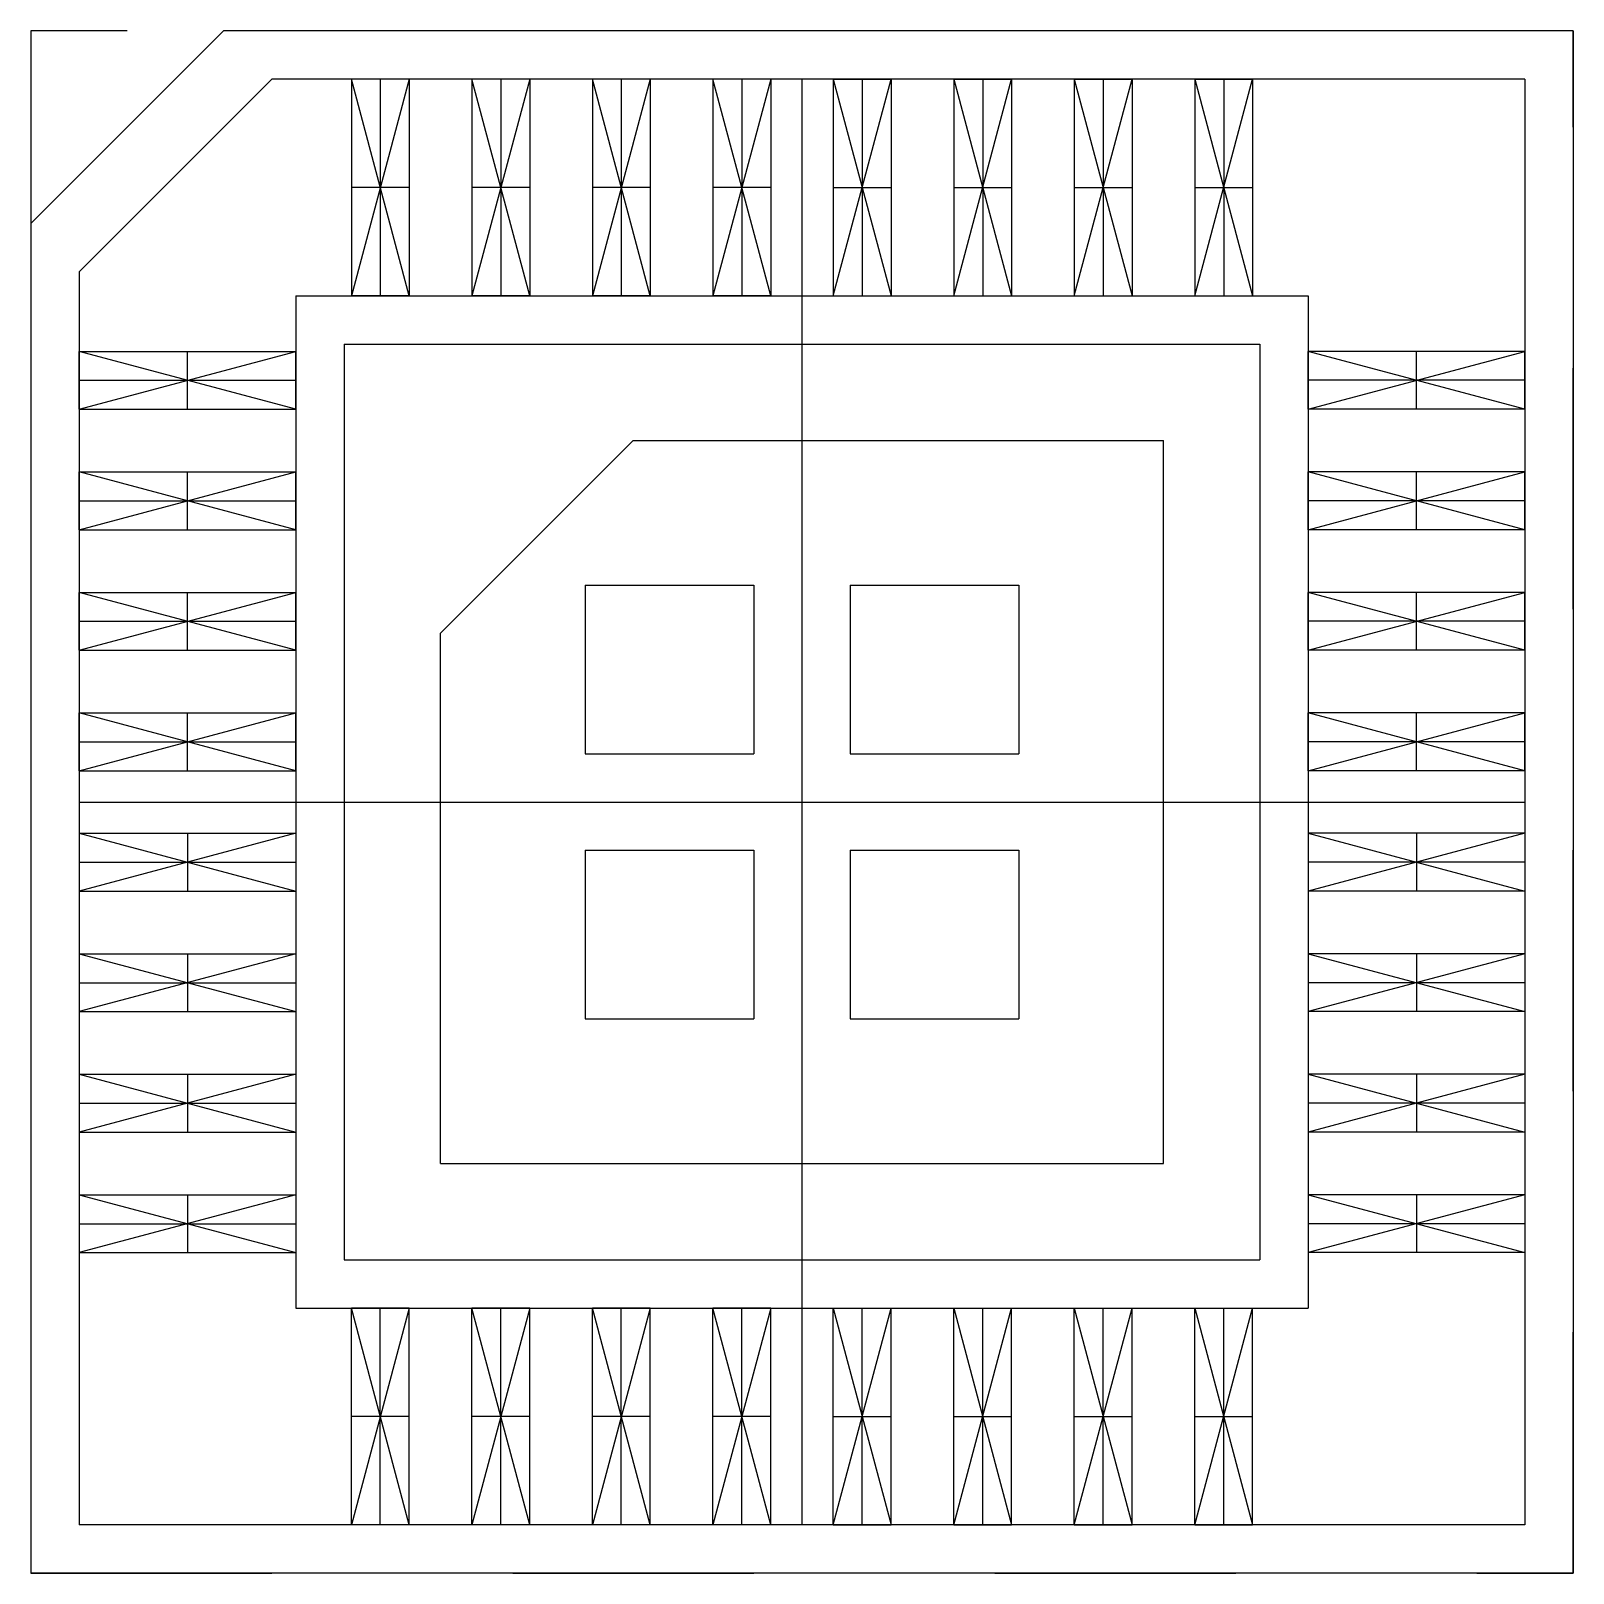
# Model space of a CAD drawing. Extents: x -3.2 to 3.2, y -3.2 to 3.2.
import ezdxf

# ---------------------------------------------------------------- set-up
doc = ezdxf.new("R2010")
doc.units = 0
doc.linetypes.add('点画线', pattern=[18, 12, -2, 2, -2])
doc.linetypes.add('虚线', pattern=[2, 1, -1])
for name, color, linetype in [('中心线层', 1, '点画线'), ('粗实线层', 7, 'CONTINUOUS'), ('细实线层', 7, 'CONTINUOUS'), ('虚线层', 6, '虚线')]:
    doc.layers.add(name, color=color, linetype=linetype)

# ---------------------------------------------------------------- blocks, each defined once
blk = doc.blocks.new('PIN')
at = {"layer": '中心线层'}
for p, q in [((0, 0.45), (0, -0.45)), ((-0.12, 0), (0.12, 0))]:
    blk.add_line(p, q, dxfattribs=at)
at = {"layer": '粗实线层'}
for p, q in [((-0.12, 0.45), (-0.12, -0.45)), ((-0.12, 0.45), (0.12, -0.45)), ((-0.12, -0.45), (0.12, 0.45)), ((-0.12, 0.45), (0.12, 0.45)), ((0.12, 0.45), (0.12, -0.45)), ((-0.12, -0.45), (0.12, -0.45))]:
    blk.add_line(p, q, dxfattribs=at)

msp = doc.modelspace()

# ---------------------------------------------------------------- linework, layer by layer
at = {"layer": '中心线层'}
for p, q in [((0, 3), (0, -3)), ((-3, 0), (3, 0))]:
    msp.add_line(p, q, dxfattribs=at)
at = {"layer": '粗实线层'}
for p, q in [((-3.2, 2.4), (-2.4, 3.2)), ((3.2, 3.2), (-2.4, 3.2)), ((3.2, 3.2), (3.2, -3.2)), ((-3, 2.2), (-2.2, 3)), ((-3.2, 2.4), (-3.2, -3.2)), ((-1.9, 1.9), (-1.9, -1.9)), ((-1.9, 1.9), (1.9, 1.9)), ((1.9, 1.9), (1.9, -1.9)), ((-1.5, 0.7), (-0.7, 1.5)), ((-1.9, -1.9), (1.9, -1.9)), ((3.2, -3.2), (-3.2, -3.2))]:
    msp.add_line(p, q, dxfattribs=at)
at = {"layer": '细实线层'}
for p, q in [((3, 3), (-2.2, 3)), ((3, 3), (3, -3)), ((-3, 2.2), (-3, -3)), ((-2.1, 2.1), (-2.1, -2.1)), ((-2.1, 2.1), (2.1, 2.1)), ((2.1, 2.1), (2.1, -2.1)), ((-0.7, 1.5), (1.5, 1.5)), ((1.5, -1.5), (1.5, 1.5)), ((-0.9, 0.9), (-0.9, 0.2)), ((-0.9, 0.9), (-0.2, 0.9)), ((-0.2, 0.9), (-0.2, 0.2)), ((0.2, 0.9), (0.2, 0.2)), ((0.2, 0.9), (0.9, 0.9)), ((0.9, 0.9), (0.9, 0.2)), ((-1.5, -1.5), (-1.5, 0.7)), ((-0.9, 0.2), (-0.2, 0.2)), ((0.2, 0.2), (0.9, 0.2)), ((-0.9, -0.2), (-0.9, -0.9)), ((-0.9, -0.2), (-0.2, -0.2)), ((-0.2, -0.2), (-0.2, -0.9)), ((0.2, -0.2), (0.2, -0.9)), ((0.2, -0.2), (0.9, -0.2)), ((0.9, -0.2), (0.9, -0.9)), ((-0.9, -0.9), (-0.2, -0.9)), ((0.2, -0.9), (0.9, -0.9)), ((-1.5, -1.5), (1.5, -1.5)), ((-2.1, -2.1), (2.1, -2.1)), ((3, -3), (-3, -3))]:
    msp.add_line(p, q, dxfattribs=at)
at = {"layer": '虚线层'}
msp.add_lwpolyline([(-3.2, 3.2), (-3.2, -3.2), (3.2, -3.2), (3.2, 3.2)], close=True, dxfattribs=at)

# ---------------------------------------------------------------- block references
at = {"layer": '粗实线层', "xscale": -1}
for p in [(-1.75, 2.55), (-1.25, 2.55), (-0.75, 2.55), (-0.25, 2.55)]:
    msp.add_blockref('PIN', p, dxfattribs=at)
at = {"layer": '粗实线层'}
for p in [(0.25, 2.55), (0.75, 2.55), (1.25, 2.55), (1.75, 2.55)]:
    msp.add_blockref('PIN', p, dxfattribs=at)
for p, rotation in [((-2.55, 1.75), 90.00000000000006), ((-2.55, 1.25), 90.00000000000006), ((-2.55, 0.75), 90.00000000000006), ((-2.55, 0.25), 90.00000000000006), ((2.55, -0.25), 269.9999999999999), ((2.55, -0.75), 269.9999999999999), ((2.55, -1.25), 269.9999999999999), ((2.55, -1.75), 269.9999999999999), ((-1.75, -2.55), 180), ((-1.25, -2.55), 180), ((-0.75, -2.55), 180), ((-0.25, -2.55), 180)]:
    msp.add_blockref('PIN', p, dxfattribs=dict(at, rotation=rotation))
at = {"layer": '粗实线层', "xscale": -1}
for p, rotation in [((2.55, 1.75), 269.9999999999999), ((2.55, 1.25), 269.9999999999999), ((2.55, 0.75), 269.9999999999999), ((2.55, 0.25), 269.9999999999999), ((-2.55, -0.25), 90.00000000000006), ((-2.55, -0.75), 90.00000000000006), ((-2.55, -1.25), 90.00000000000006), ((-2.55, -1.75), 90.00000000000006), ((0.25, -2.55), 180), ((0.75, -2.55), 180), ((1.25, -2.55), 180), ((1.75, -2.55), 180)]:
    msp.add_blockref('PIN', p, dxfattribs=dict(at, rotation=rotation))

doc.saveas('drawing.dxf')
